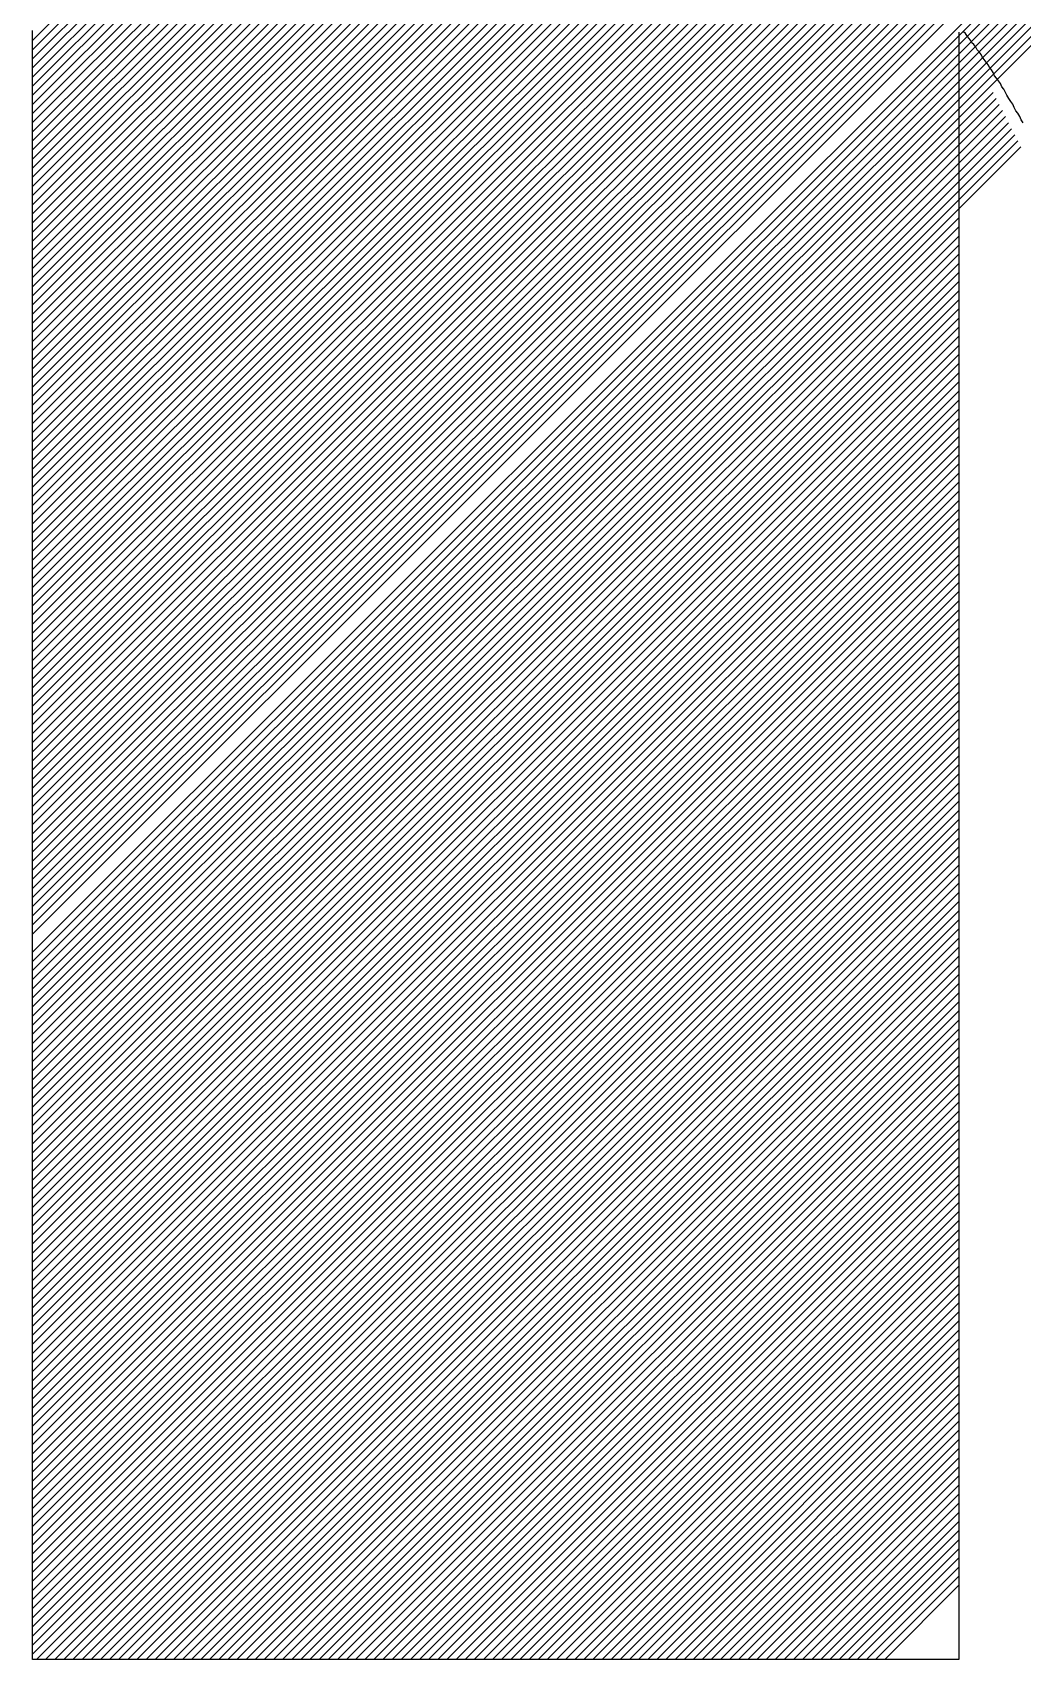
# Model space of a CAD drawing. Extents: x 3196 to 9141, y -1880 to 2325.
# Drawn here: x 8993.17 to 9000.84, y -1205.08 to -1192.46 of the extents above; entities that cross this region are included whole.
import ezdxf

# ---------------------------------------------------------------- set-up
doc = ezdxf.new("R2010")
doc.units = 0
doc.header["$MEASUREMENT"] = 0
doc.layers.add('1', color=1, linetype='CONTINUOUS')
doc.layers.add('10', color=10, linetype='CONTINUOUS')

msp = doc.modelspace()

# ---------------------------------------------------------------- linework, layer by layer
at = {"layer": '1', "linetype": 'Continuous'}
for p, q in [((8993.171068, -1199.733585), (9013.129768, -1179.774885)), ((8993.171068, -1199.804285), (9013.137218, -1179.838135)), ((8993.171068, -1199.874985), (9013.144668, -1179.901385)), ((8993.171068, -1199.945735), (9013.152118, -1179.964685)), ((8993.171068, -1200.016435), (9013.159568, -1180.027935)), ((8993.171068, -1200.087135), (9013.167018, -1180.091185)), ((8993.171068, -1200.157835), (9013.175168, -1180.153785)), ((8993.171068, -1200.228535), (9013.189618, -1180.210035)), ((8993.171068, -1200.299285), (9013.204068, -1180.266285)), ((8993.171068, -1192.521085), (9000.352518, -1185.339635)), ((8993.171068, -1192.591785), (9000.352518, -1185.410335)), ((8993.171068, -1192.662535), (9000.352518, -1185.481035)), ((8993.171068, -1192.733235), (9000.352518, -1185.551785)), ((8993.171068, -1192.803935), (9000.352518, -1185.622485)), ((8993.171068, -1192.874635), (9000.352518, -1185.693185)), ((8993.171068, -1192.945335), (9000.352518, -1185.763885)), ((8993.171068, -1193.016085), (9000.352518, -1185.834585)), ((8993.171068, -1193.086785), (9000.352518, -1185.905335)), ((8993.171068, -1193.157485), (9000.352518, -1185.976035)), ((8993.171068, -1193.228185), (9000.352518, -1186.046735)), ((8993.171068, -1193.298885), (9000.352518, -1186.117435)), ((8993.171068, -1193.369635), (9000.352518, -1186.188185)), ((8993.171068, -1193.440335), (9000.352518, -1186.258885)), ((8993.171068, -1193.511035), (9000.352518, -1186.329585)), ((8993.171068, -1193.581735), (9000.352518, -1186.400285)), ((8993.171068, -1193.652485), (9000.352518, -1186.470985)), ((8993.171068, -1193.723185), (9000.352518, -1186.541735)), ((8993.171068, -1193.793885), (9000.352518, -1186.612435)), ((8993.171068, -1193.864585), (9000.352518, -1186.683135)), ((8993.171068, -1193.935285), (9000.352518, -1186.753835)), ((8993.171068, -1194.006035), (9000.352518, -1186.824535)), ((8993.171068, -1194.076735), (9000.352518, -1186.895285)), ((8993.171068, -1199.592185), (9005.815118, -1186.948135)), ((8993.171068, -1194.147435), (9000.352518, -1186.965985)), ((8993.171068, -1194.218135), (9000.352518, -1187.036685)), ((8993.171068, -1194.288835), (9000.352518, -1187.107385)), ((8993.171068, -1199.662885), (9005.712168, -1187.121785)), ((8993.171068, -1194.359585), (9000.352518, -1187.178135)), ((8993.171068, -1194.430285), (9000.352518, -1187.248835)), ((8993.171068, -1194.500985), (9000.352518, -1187.319535)), ((8993.171068, -1194.571685), (9000.352518, -1187.390235)), ((8993.171068, -1194.642435), (9000.352518, -1187.460935)), ((8993.171068, -1194.713135), (9000.352518, -1187.531685)), ((8993.171068, -1194.783835), (9000.352518, -1187.602385)), ((8993.171068, -1194.854535), (9000.352518, -1187.673085)), ((8993.171068, -1194.925235), (9000.352518, -1187.743785)), ((8993.171068, -1194.995985), (9000.352518, -1187.814485)), ((8993.171068, -1199.450735), (9004.737018, -1187.884835)), ((8993.171068, -1195.066685), (9000.352518, -1187.885235)), ((8993.171068, -1199.380035), (9004.632018, -1187.919085)), ((8993.171068, -1199.309335), (9004.527068, -1187.953335)), ((8993.171068, -1195.137385), (9000.352518, -1187.955935)), ((8993.171068, -1199.238585), (9004.422068, -1187.987585)), ((8993.171068, -1199.167885), (9004.317118, -1188.021885)), ((8993.171068, -1195.208085), (9000.352518, -1188.026635)), ((8993.171068, -1199.097185), (9004.212118, -1188.056135)), ((8993.171068, -1199.026485), (9004.107168, -1188.090385)), ((8993.171068, -1195.278785), (9000.352518, -1188.097335)), ((8993.171068, -1198.955785), (9004.002218, -1188.124635)), ((8993.171068, -1198.885035), (9003.897218, -1188.158935)), ((8993.171068, -1195.349535), (9000.352518, -1188.168035)), ((8993.171068, -1198.814335), (9003.792268, -1188.193185)), ((8993.171068, -1198.743635), (9003.687268, -1188.227435)), ((8993.171068, -1195.420235), (9000.352518, -1188.238785)), ((8993.171068, -1198.672935), (9003.582318, -1188.261685)), ((8993.171068, -1198.602235), (9003.477318, -1188.295935)), ((8993.171068, -1195.490935), (9000.352518, -1188.309485)), ((8993.171068, -1198.531485), (9003.372368, -1188.330235)), ((8993.171068, -1198.460785), (9003.292818, -1188.339035)), ((8993.171068, -1198.390085), (9003.216468, -1188.344685)), ((8993.171068, -1198.319385), (9003.140118, -1188.350335)), ((8993.171068, -1198.248635), (9003.063768, -1188.355935)), ((8993.171068, -1198.177935), (9002.987418, -1188.361585)), ((8993.171068, -1198.107235), (9002.911068, -1188.367235)), ((8993.171068, -1198.036535), (9002.834718, -1188.372885)), ((8993.171068, -1197.965835), (9002.758368, -1188.378535)), ((8993.171068, -1195.561635), (9000.352518, -1188.380185)), ((8993.171068, -1197.895085), (9002.682018, -1188.384185)), ((8993.171068, -1197.824385), (9002.605668, -1188.389785)), ((8993.171068, -1197.753685), (9002.529318, -1188.395435)), ((8993.171068, -1197.682985), (9002.452968, -1188.401085)), ((8993.171068, -1197.612285), (9002.376618, -1188.406735)), ((8993.171068, -1197.541535), (9002.300268, -1188.412385)), ((8993.171068, -1197.470835), (9002.223918, -1188.417985)), ((8993.171068, -1197.400135), (9002.147568, -1188.423635)), ((8993.171068, -1197.329435), (9002.071218, -1188.429285)), ((8993.171068, -1197.258685), (9001.994868, -1188.434935)), ((8993.171068, -1197.187985), (9001.918518, -1188.440585)), ((8993.171068, -1197.117285), (9001.842168, -1188.446185)), ((8993.171068, -1195.632385), (9000.352518, -1188.450885)), ((8993.171068, -1197.046585), (9001.765818, -1188.451835)), ((8993.171068, -1196.975885), (9001.689468, -1188.457485)), ((8993.171068, -1196.905135), (9001.613118, -1188.463135)), ((8993.171068, -1196.834435), (9001.536768, -1188.468785)), ((8993.171068, -1196.763735), (9001.460418, -1188.474435)), ((8993.171068, -1196.693035), (9001.389468, -1188.474635)), ((8993.171068, -1196.622335), (9001.318768, -1188.474635)), ((8993.171068, -1196.551585), (9001.248068, -1188.474635)), ((8993.171068, -1196.480885), (9001.177318, -1188.474635)), ((8993.171068, -1196.410185), (9001.106618, -1188.474635)), ((8993.171068, -1196.339485), (9001.035918, -1188.474635)), ((8993.171068, -1196.268735), (9000.965218, -1188.474635)), ((8993.171068, -1196.198035), (9000.894468, -1188.474635)), ((8993.171068, -1196.127335), (9000.823768, -1188.474635)), ((8993.171068, -1196.056635), (9000.753068, -1188.474635)), ((8993.171068, -1195.985935), (9000.682368, -1188.474635)), ((8993.171068, -1195.915185), (9000.611668, -1188.474635)), ((8993.171068, -1195.844485), (9000.540918, -1188.474635)), ((8993.171068, -1195.773785), (9000.470218, -1188.474635)), ((8993.171068, -1195.703085), (9000.399518, -1188.474635)), ((8993.171068, -1200.369985), (9000.617118, -1192.923935)), ((8993.171068, -1200.440685), (9000.641068, -1192.970735)), ((8993.171068, -1200.511385), (9000.664968, -1193.017485)), ((8993.171068, -1200.582085), (9000.688918, -1193.064285)), ((8993.171068, -1200.652835), (9000.712868, -1193.111035)), ((8993.171068, -1200.723535), (9000.736818, -1193.157835)), ((8993.171068, -1200.794235), (9000.760718, -1193.204585)), ((8993.171068, -1200.864935), (9000.784668, -1193.251385)), ((8993.171068, -1200.935685), (9000.808618, -1193.298135)), ((8993.171068, -1201.006385), (9000.832518, -1193.344935)), ((8993.171068, -1201.077085), (9000.352518, -1193.895635)), ((8993.171068, -1201.147785), (9000.352518, -1193.966335)), ((8993.171068, -1201.218485), (9000.352518, -1194.037035)), ((8993.171068, -1201.289235), (9000.352518, -1194.107735)), ((8993.171068, -1201.359935), (9000.352518, -1194.178485)), ((8993.171068, -1201.430635), (9000.352518, -1194.249185)), ((8993.171068, -1201.501335), (9000.352518, -1194.319885)), ((8993.171068, -1201.572035), (9000.352518, -1194.390585)), ((8993.171068, -1201.642785), (9000.352518, -1194.461335)), ((8993.171068, -1201.713485), (9000.352518, -1194.532035)), ((8993.171068, -1201.784185), (9000.352518, -1194.602735)), ((8993.171068, -1201.854885), (9000.352518, -1194.673435)), ((8993.171068, -1201.925635), (9000.352518, -1194.744135)), ((8993.171068, -1201.996335), (9000.352518, -1194.814885)), ((8993.171068, -1202.067035), (9000.352518, -1194.885585)), ((8993.171068, -1202.137735), (9000.352518, -1194.956285)), ((8993.171068, -1202.208435), (9000.352518, -1195.026985)), ((8993.171068, -1202.279185), (9000.352518, -1195.097685)), ((8993.171068, -1202.349885), (9000.352518, -1195.168435)), ((8993.171068, -1202.420585), (9000.352518, -1195.239135)), ((8993.171068, -1202.491285), (9000.352518, -1195.309835)), ((8993.171068, -1202.561985), (9000.352518, -1195.380535)), ((8993.171068, -1202.632735), (9000.352518, -1195.451235)), ((8993.171068, -1202.703435), (9000.352518, -1195.521985)), ((8993.171068, -1202.774135), (9000.352518, -1195.592685)), ((8993.171068, -1202.844835), (9000.352518, -1195.663385)), ((8993.171068, -1202.915585), (9000.352518, -1195.734085)), ((8993.171068, -1202.986285), (9000.352518, -1195.804835)), ((8993.171068, -1203.056985), (9000.352518, -1195.875535)), ((8993.171068, -1203.127685), (9000.352518, -1195.946235)), ((8993.171068, -1203.198385), (9000.352518, -1196.016935)), ((8993.171068, -1203.269135), (9000.352518, -1196.087635)), ((8993.171068, -1203.339835), (9000.352518, -1196.158385)), ((8993.171068, -1203.410535), (9000.352518, -1196.229085)), ((8993.171068, -1203.481235), (9000.352518, -1196.299785)), ((8993.171068, -1203.551935), (9000.352518, -1196.370485)), ((8993.171068, -1203.622685), (9000.352518, -1196.441185)), ((8993.171068, -1203.693385), (9000.352518, -1196.511935)), ((8993.171068, -1203.764085), (9000.352518, -1196.582635)), ((8993.171068, -1203.834785), (9000.352518, -1196.653335)), ((8993.171068, -1203.905535), (9000.352518, -1196.724035)), ((8993.171068, -1203.976235), (9000.352518, -1196.794785)), ((8993.171068, -1204.046935), (9000.352518, -1196.865485)), ((8993.171068, -1204.117635), (9000.352518, -1196.936185)), ((8993.171068, -1204.188335), (9000.352518, -1197.006885)), ((8993.171068, -1204.259085), (9000.352518, -1197.077585)), ((8993.171068, -1204.329785), (9000.352518, -1197.148335)), ((8993.171068, -1204.400485), (9000.352518, -1197.219035)), ((8993.171068, -1204.471185), (9000.352518, -1197.289735)), ((8993.171068, -1204.541885), (9000.352518, -1197.360435)), ((8993.171068, -1204.612635), (9000.352518, -1197.431135)), ((8993.171068, -1204.683335), (9000.352518, -1197.501885)), ((8993.171068, -1204.754035), (9000.352518, -1197.572585)), ((8993.171068, -1204.824735), (9000.352518, -1197.643285)), ((8993.171068, -1204.895485), (9000.352518, -1197.713985)), ((8993.171068, -1204.966185), (9000.352518, -1197.784735)), ((8993.171068, -1205.036885), (9000.352518, -1197.855435)), ((8993.201318, -1205.077335), (9000.352518, -1197.926135)), ((8993.272068, -1205.077285), (9000.352518, -1197.996835)), ((8993.342868, -1205.077235), (9000.352518, -1198.067535)), ((8993.413618, -1205.077185), (9000.352518, -1198.138285)), ((8993.484368, -1205.077135), (9000.352518, -1198.208985)), ((8993.555118, -1205.077085), (9000.352518, -1198.279685)), ((8993.625868, -1205.077035), (9000.352518, -1198.350385)), ((8993.696668, -1205.076985), (9000.352518, -1198.421085)), ((8993.767418, -1205.076935), (9000.352518, -1198.491835)), ((8993.838168, -1205.076885), (9000.352518, -1198.562535)), ((8993.908918, -1205.076835), (9000.352518, -1198.633235)), ((8993.979668, -1205.076785), (9000.352518, -1198.703935)), ((8994.050468, -1205.076735), (9000.352518, -1198.774685)), ((8994.121218, -1205.076685), (9000.352518, -1198.845385)), ((8994.191968, -1205.076635), (9000.352518, -1198.916085)), ((8994.262718, -1205.076585), (9000.352518, -1198.986785)), ((8994.333468, -1205.076535), (9000.352518, -1199.057485)), ((8994.404268, -1205.076485), (9000.352518, -1199.128235)), ((8994.475018, -1205.076435), (9000.352518, -1199.198935)), ((8994.545768, -1205.076385), (9000.352518, -1199.269635)), ((8994.616518, -1205.076335), (9000.352518, -1199.340335)), ((8994.687268, -1205.076285), (9000.352518, -1199.411035)), ((8994.758068, -1205.076235), (9000.352518, -1199.481785)), ((8994.828818, -1205.076185), (9000.352518, -1199.552485)), ((8994.899568, -1205.076135), (9000.352518, -1199.623185)), ((8994.970318, -1205.076085), (9000.352518, -1199.693885)), ((8995.041068, -1205.076085), (9000.352518, -1199.764635)), ((8995.111868, -1205.076035), (9000.352518, -1199.835335)), ((8995.182618, -1205.075985), (9000.352518, -1199.906035)), ((8995.253368, -1205.075935), (9000.352518, -1199.976735)), ((8995.324118, -1205.075885), (9000.352518, -1200.047435)), ((8995.394868, -1205.075835), (9000.352518, -1200.118185)), ((8995.465668, -1205.075785), (9000.352518, -1200.188885)), ((8995.536418, -1205.075735), (9000.352518, -1200.259585)), ((8995.607168, -1205.075685), (9000.352518, -1200.330285)), ((8995.677918, -1205.075635), (9000.352518, -1200.400985)), ((8995.748668, -1205.075585), (9000.352518, -1200.471735)), ((8995.819468, -1205.075535), (9000.352518, -1200.542435)), ((8995.890218, -1205.075485), (9000.352518, -1200.613135)), ((8995.960968, -1205.075435), (9000.352518, -1200.683835)), ((8996.031718, -1205.075385), (9000.352518, -1200.754585)), ((8996.102468, -1205.075335), (9000.352518, -1200.825285)), ((8996.173268, -1205.075285), (9000.352518, -1200.895985)), ((8996.244018, -1205.075235), (9000.352518, -1200.966685)), ((8996.314768, -1205.075185), (9000.352518, -1201.037385)), ((8996.385518, -1205.075135), (9000.352518, -1201.108135)), ((8996.456268, -1205.075085), (9000.352518, -1201.178835)), ((8996.527068, -1205.075035), (9000.352518, -1201.249535)), ((8996.597818, -1205.074985), (9000.352518, -1201.320235)), ((8996.668568, -1205.074935), (9000.352518, -1201.390935)), ((8996.739318, -1205.074885), (9000.352518, -1201.461685)), ((8996.810068, -1205.074835), (9000.352518, -1201.532385)), ((8996.880868, -1205.074785), (9000.352518, -1201.603085)), ((8996.951618, -1205.074735), (9000.352518, -1201.673785)), ((8997.022368, -1205.074685), (9000.352518, -1201.744485)), ((8997.093118, -1205.074635), (9000.352518, -1201.815235)), ((8997.163918, -1205.074585), (9000.352518, -1201.885935)), ((8997.234668, -1205.074535), (9000.352518, -1201.956635)), ((8997.305418, -1205.074485), (9000.352518, -1202.027335)), ((8997.376168, -1205.074435), (9000.352518, -1202.098085)), ((8997.446918, -1205.074385), (9000.352518, -1202.168785)), ((8997.517718, -1205.074335), (9000.352518, -1202.239485)), ((8997.588468, -1205.074285), (9000.352518, -1202.310185)), ((8997.659218, -1205.074235), (9000.352518, -1202.380885)), ((8997.729968, -1205.074185), (9000.352518, -1202.451635)), ((8997.800718, -1205.074135), (9000.352518, -1202.522335)), ((8997.871518, -1205.074085), (9000.352518, -1202.593035)), ((8997.942268, -1205.074035), (9000.352518, -1202.663735)), ((8998.013018, -1205.073985), (9000.352518, -1202.734435)), ((8998.083768, -1205.073935), (9000.352518, -1202.805185)), ((8998.154518, -1205.073885), (9000.352518, -1202.875885)), ((8998.225318, -1205.073835), (9000.352518, -1202.946585)), ((8998.296068, -1205.073785), (9000.352518, -1203.017285)), ((8998.366818, -1205.073735), (9000.352518, -1203.088035)), ((8998.437568, -1205.073685), (9000.352518, -1203.158735)), ((8998.508318, -1205.073635), (9000.352518, -1203.229435)), ((8998.579118, -1205.073585), (9000.352518, -1203.300135)), ((8998.649868, -1205.073535), (9000.352518, -1203.370835)), ((8998.720618, -1205.073485), (9000.352518, -1203.441585)), ((8998.791368, -1205.073435), (9000.352518, -1203.512285)), ((8998.862118, -1205.073385), (9000.352518, -1203.582985)), ((8998.932918, -1205.073335), (9000.352518, -1203.653685)), ((8999.003668, -1205.073285), (9000.352518, -1203.724385)), ((8999.074418, -1205.073235), (9000.352518, -1203.795135)), ((8999.145168, -1205.073185), (9000.352518, -1203.865835)), ((8999.215918, -1205.073135), (9000.352518, -1203.936535)), ((8999.286718, -1205.073085), (9000.352518, -1204.007235)), ((8999.357468, -1205.073035), (9000.352518, -1204.077985)), ((8999.428218, -1205.072985), (9000.352518, -1204.148685)), ((8999.498968, -1205.072935), (9000.352518, -1204.219385)), ((8999.569718, -1205.072885), (9000.352518, -1204.290085)), ((8999.640518, -1205.072835), (9000.352518, -1204.360785)), ((8999.711268, -1205.072785), (9000.352518, -1204.431535)), ((8999.782018, -1205.072735), (9000.352518, -1204.502235))]:
    msp.add_line(p, q, dxfattribs=at)
at = {"layer": '10', "linetype": 'Continuous'}
for points in [[(9000.352518, -1192.457085), (9000.352518, -1192.482185), (9000.352518, -1192.507285), (9000.352518, -1192.537435), (9000.352518, -1192.572585), (9000.352518, -1192.612785), (9000.352518, -1192.652935), (9000.352518, -1192.703185), (9000.352518, -1192.753385), (9000.352518, -1192.808635), (9000.352518, -1192.863885), (9000.352518, -1192.924135), (9000.352518, -1192.989435), (9000.352518, -1193.059735), (9000.352518, -1193.130035), (9000.352518, -1193.205385), (9000.352518, -1193.285735), (9000.352518, -1193.366085), (9000.352518, -1193.451435), (9000.352518, -1193.536835), (9000.352518, -1193.627185), (9000.352518, -1193.722635), (9000.352518, -1193.818035), (9000.352518, -1193.918485), (9000.352518, -1194.018935), (9000.352518, -1194.124385), (9000.352518, -1194.229835), (9000.352518, -1194.340335), (9000.352518, -1194.450835), (9000.352518, -1194.566335), (9000.352518, -1194.681835), (9000.352518, -1194.797335), (9000.352518, -1194.917885), (9000.352518, -1195.038385), (9000.352518, -1195.163935), (9000.352518, -1195.289485), (9000.352518, -1195.420085), (9000.352518, -1195.545635), (9000.352518, -1195.681185), (9000.352518, -1195.811785), (9000.352518, -1195.947385), (9000.352518, -1196.082985), (9000.352518, -1196.218585), (9000.352518, -1196.354135), (9000.352518, -1196.494785), (9000.352518, -1196.635385), (9000.352518, -1196.775985), (9000.352518, -1196.916635), (9000.352518, -1197.062235), (9000.352518, -1197.207885), (9000.352518, -1197.353535), (9000.352518, -1197.494135), (9000.352518, -1197.644785), (9000.352518, -1197.790435), (9000.352518, -1197.936085), (9000.352518, -1198.086735), (9000.352518, -1198.232385), (9000.352518, -1198.378035), (9000.352518, -1198.528685), (9000.352518, -1198.679335), (9000.352518, -1198.824985), (9000.352518, -1198.975635), (9000.352518, -1199.121285), (9000.352518, -1199.271935), (9000.352518, -1199.417585), (9000.352518, -1199.563235), (9000.352518, -1199.713885), (9000.352518, -1199.859535), (9000.352518, -1200.005135), (9000.352518, -1200.150785), (9000.352518, -1200.296435), (9000.352518, -1200.442085), (9000.352518, -1200.582685), (9000.352518, -1200.723285), (9000.352518, -1200.868935), (9000.352518, -1201.004535), (9000.352518, -1201.145135), (9000.352518, -1201.285735), (9000.352518, -1201.421335), (9000.352518, -1201.556935), (9000.352518, -1201.687535), (9000.352518, -1201.823135), (9000.352518, -1201.953685), (9000.352518, -1202.084235), (9000.352518, -1202.209785), (9000.352518, -1202.335335), (9000.352518, -1202.460885), (9000.352518, -1202.581435), (9000.352518, -1202.701985), (9000.352518, -1202.817485), (9000.352518, -1202.932985), (9000.352518, -1203.048485), (9000.352518, -1203.158985), (9000.352518, -1203.269435), (9000.352518, -1203.374935), (9000.352518, -1203.480385), (9000.352518, -1203.580835), (9000.352518, -1203.676235), (9000.352518, -1203.776685), (9000.352518, -1203.867085), (9000.352518, -1203.957485), (9000.352518, -1204.042835), (9000.352518, -1204.128235), (9000.352518, -1204.208585), (9000.352518, -1204.288935), (9000.352518, -1204.364235), (9000.352518, -1204.434535), (9000.352518, -1204.504885), (9000.352518, -1204.570135), (9000.352518, -1204.630435), (9000.352518, -1204.685635), (9000.352518, -1204.740885), (9000.352518, -1204.791135), (9000.352518, -1204.836335), (9000.352518, -1204.881535), (9000.352518, -1204.916685), (9000.352518, -1204.951835), (9000.352518, -1204.981935), (9000.352518, -1205.012085), (9000.352518, -1205.032185), (9000.352518, -1205.047235), (9000.352518, -1205.062285), (9000.352518, -1205.072335), (9000.352518, -1205.077385), (9000.347518, -1205.077385), (9000.337468, -1205.077385), (9000.327418, -1205.077385), (9000.312368, -1205.077385), (9000.297318, -1205.077385), (9000.282218, -1205.077385), (9000.262118, -1205.077385), (9000.242068, -1205.077385), (9000.216968, -1205.077385), (9000.186818, -1205.077385), (9000.161718, -1205.077385), (9000.126568, -1205.077385), (9000.096418, -1205.077385), (9000.061268, -1205.077385), (9000.026118, -1205.077385), (8999.985918, -1205.077385), (8999.945768, -1205.077385), (8999.900568, -1205.077385), (8999.855368, -1205.077385), (8999.810168, -1205.077385), (8999.764968, -1205.077385), (8999.714768, -1205.077385), (8999.659518, -1205.077385), (8999.609268, -1205.077385), (8999.554018, -1205.077385), (8999.498818, -1205.077385), (8999.438518, -1205.077385), (8999.378268, -1205.077385), (8999.318018, -1205.077385), (8999.257718, -1205.077385), (8999.192468, -1205.077385), (8999.132168, -1205.077385), (8999.066918, -1205.077385), (8998.996618, -1205.077385), (8998.931318, -1205.077385), (8998.861018, -1205.077385), (8998.790718, -1205.077385), (8998.720368, -1205.077385), (8998.645068, -1205.077385), (8998.569718, -1205.077385), (8998.499418, -1205.077385), (8998.424068, -1205.077385), (8998.348768, -1205.077385), (8998.268418, -1205.077385), (8998.193068, -1205.077385), (8998.112718, -1205.077385), (8998.032368, -1205.077385), (8997.957068, -1205.077385), (8997.876668, -1205.077385), (8997.796318, -1205.077385), (8997.710968, -1205.077385), (8997.630618, -1205.077385), (8997.550268, -1205.077385), (8997.464868, -1205.077385), (8997.384518, -1205.077385), (8997.299168, -1205.077385), (8997.218818, -1205.077385), (8997.133418, -1205.077385), (8997.048068, -1205.077385), (8996.962668, -1205.077385), (8996.882318, -1205.077385), (8996.796968, -1205.077385), (8996.711568, -1205.077385), (8996.626218, -1205.077385), (8996.545868, -1205.077385), (8996.460468, -1205.077385), (8996.375118, -1205.077385), (8996.294768, -1205.077385), (8996.209368, -1205.077385), (8996.124018, -1205.077385), (8996.043668, -1205.077385), (8995.958268, -1205.077385), (8995.877918, -1205.077385), (8995.797568, -1205.077385), (8995.717218, -1205.077385), (8995.636868, -1205.077385), (8995.556518, -1205.077385), (8995.476168, -1205.077385), (8995.395818, -1205.077385), (8995.320518, -1205.077385), (8995.240118, -1205.077385), (8995.164818, -1205.077385), (8995.089468, -1205.077385), (8995.014168, -1205.077385), (8994.938818, -1205.077385), (8994.863468, -1205.077385), (8994.793168, -1205.077385), (8994.722868, -1205.077385), (8994.652568, -1205.077385), (8994.582268, -1205.077385), (8994.516968, -1205.077385), (8994.446668, -1205.077385), (8994.381368, -1205.077385), (8994.316118, -1205.077385), (8994.255818, -1205.077385), (8994.195568, -1205.077385), (8994.135318, -1205.077385), (8994.075018, -1205.077385), (8994.014768, -1205.077385), (8993.959518, -1205.077385), (8993.904268, -1205.077385), (8993.854068, -1205.077385), (8993.803868, -1205.077385), (8993.753618, -1205.077385), (8993.703418, -1205.077385), (8993.658218, -1205.077385), (8993.613018, -1205.077385), (8993.572818, -1205.077385), (8993.532668, -1205.077385), (8993.492468, -1205.077385), (8993.457318, -1205.077385), (8993.422168, -1205.077385), (8993.392068, -1205.077385), (8993.361918, -1205.077385), (8993.331768, -1205.077385), (8993.306668, -1205.077385), (8993.281568, -1205.077385), (8993.261468, -1205.077385), (8993.241368, -1205.077385), (8993.221318, -1205.077385), (8993.206218, -1205.077385), (8993.196168, -1205.077385), (8993.186168, -1205.077385), (8993.176118, -1205.077385), (8993.171068, -1205.077385), (8993.171068, -1205.072335), (8993.171068, -1205.062285), (8993.171068, -1205.037185), (8993.171068, -1205.002035), (8993.171068, -1204.956835), (8993.171068, -1204.901585), (8993.171068, -1204.831285), (8993.171068, -1204.755985), (8993.171068, -1204.670585), (8993.171068, -1204.570135), (8993.171068, -1204.464685), (8993.171068, -1204.349185), (8993.171068, -1204.218585), (8993.171068, -1204.083035), (8993.171068, -1203.942385), (8993.171068, -1203.786735), (8993.171068, -1203.626035), (8993.171068, -1203.455285), (8993.171068, -1203.274485), (8993.171068, -1203.088635), (8993.171068, -1202.892785), (8993.171068, -1202.691935), (8993.171068, -1202.480985), (8993.171068, -1202.265035), (8993.171068, -1202.039035), (8993.171068, -1201.808035), (8993.171068, -1201.566985), (8993.171068, -1201.320935), (8993.171068, -1201.069835), (8993.171068, -1200.808685), (8993.171068, -1200.547535), (8993.171068, -1200.276335), (8993.171068, -1200.000135), (8993.171068, -1199.713885), (8993.171068, -1199.427635), (8993.171068, -1199.136335), (8993.171068, -1198.835035), (8993.171068, -1198.533685), (8993.171068, -1198.227385), (8993.171068, -1197.915985), (8993.171068, -1197.599635), (8993.171068, -1197.278185), (8993.171068, -1196.951785), (8993.171068, -1196.620335), (8993.171068, -1196.288885), (8993.171068, -1195.952385), (8993.171068, -1195.615935), (8993.171068, -1195.274435), (8993.171068, -1194.927885), (8993.171068, -1194.581385), (8993.171068, -1194.229835), (8993.171068, -1193.878285), (8993.171068, -1193.521735), (8993.171068, -1193.165185), (8993.171068, -1192.803585), (8993.171068, -1192.442035)], [(9000.849718, -1193.160185), (9000.834668, -1193.135035), (9000.824618, -1193.109935), (9000.809518, -1193.084835), (9000.794468, -1193.064735), (9000.779418, -1193.039635), (9000.769368, -1193.014535), (9000.754318, -1192.994435), (9000.739218, -1192.969335), (9000.724168, -1192.944235), (9000.714118, -1192.924135), (9000.699068, -1192.899035), (9000.683968, -1192.878935), (9000.673968, -1192.853835), (9000.658868, -1192.833735), (9000.643818, -1192.813635), (9000.628768, -1192.793535), (9000.618718, -1192.768435), (9000.603618, -1192.748335), (9000.588568, -1192.728285), (9000.578518, -1192.708185), (9000.563468, -1192.688085), (9000.548418, -1192.667985), (9000.533318, -1192.647935), (9000.523268, -1192.627835), (9000.508218, -1192.607735), (9000.493168, -1192.592685), (9000.483118, -1192.572585), (9000.468068, -1192.552485), (9000.452968, -1192.537435), (9000.442918, -1192.517335), (9000.427868, -1192.502285), (9000.412818, -1192.482185), (9000.402768, -1192.467135), (9000.387668, -1192.452085)]]:
    msp.add_lwpolyline(points, dxfattribs=at)

doc.saveas('drawing.dxf')
